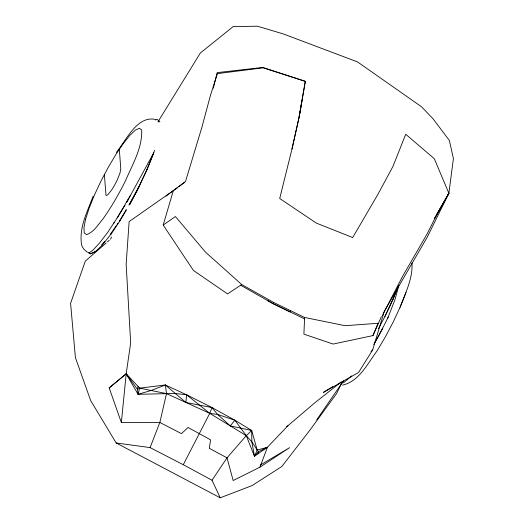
<?xml version="1.0" encoding="UTF-8"?>
<svg xmlns="http://www.w3.org/2000/svg" width="524" height="524" viewBox="0 0 524 524"><rect width="100%" height="100%" fill="white"/><g stroke="black" fill="none" stroke-linecap="round" stroke-linejoin="round"><path stroke-width="0.79" d="M241.721 284.545L227.56 293.912L193.408 270.443L163.2 225.051L175.422 216.55L205.546 252.188L241.721 284.545L273.711 302.492L304.614 317.452L303.9 334.135L333.133 344.058L372.977 335.583L381.42 316.555M341.327 381.878L315.343 402.353L287.918 425.73L267.404 447.254L254.454 456.28L251.834 441.804L251.697 430.492L230.285 425.894L217.591 414.438L211.965 407.567L185.889 402.471L186.623 394.795L165.348 384.996L139.633 388.14L137.432 389.312L138.048 394.31L174.951 393.445L186.623 394.795L211.965 407.567L234.87 420.215L251.697 430.492L257.199 450.083L258.437 451.714L258.011 453.804M260.441 464.965L289.576 447.673L259.963 467.159L233.173 480.534L227.023 457.845L209.273 448.295L210.589 439.859L188.057 427.473L181.468 433.63L159.846 422.449L121.352 422.547L126.192 373.776L130.673 342.879L126.153 264.332L129.14 221.587L177.656 187.585M332.891 386.548L323.328 392.45L358.56 372.466L372.675 349.908L384.315 311.21L427.139 237.352L448.878 193.277L434.304 158.72L405.727 134.249L392.902 166.514L377.942 194.299L352.691 237.542L316.358 223.106L279.705 198.491L291.992 149.013L299.132 117.14L301.935 100.778M299.132 117.14L305.315 81.338L262.714 67.452L217.152 72.626L213.294 88.242M138.048 386.45L137.432 389.312L126.192 373.776L109.188 387.911L121.352 422.547M291.992 149.013L299.099 117.094L305.315 81.338L263.251 67.819L217.434 73.622L210.569 94.936L201.963 127.037L185.555 181.356L165.977 196.166M120.592 219.759L120.238 220.46M185.889 402.471L165.348 384.996L151.253 390.426L138.048 394.31L139.633 388.14L126.192 373.776L109.188 387.911M398.869 285.488L394.782 300.193L387.78 318.061L378.97 335.458L373.704 344.517M163.2 225.051L173.32 190.612M153.421 153.755L154.501 150.303M342.486 385.133C359.215 381.406 367.462 363.728 376.808 351.276L385.395 336.834L393.17 322.103L400.323 306.717C405.491 292.719 413.017 278.283 411.943 262.93M259.963 467.159L267.404 447.254L257.199 450.083L254.454 456.28L246.28 435.654L234.87 420.215L217.591 414.438L209.751 413.364L166.501 393.616L139.633 388.14M211.965 407.567L209.751 413.364L183.269 464.709L212.037 480.226L220.218 497.8L252.083 485.584L281.892 466.445L310.3 429.615L336.585 393.563L342.179 382.055M106.202 242.966L85.274 261.149L70.589 303.311L75.417 357.656L90.652 400.526L116.158 442.97L150.106 447.594L159.846 422.449L166.501 393.616L165.348 384.996M93.069 196.317C87.646 210.982 79.615 226.172 81.266 242.304C81.194 246.588 84.063 250.118 87.567 252.254M153.761 152.602L147.29 168.676L139.227 185.935L128.943 205.172M146.949 169.828L153.493 153.617M392.849 299.394L398.22 286.104M398.161 286.687L393.452 298.379L385.389 315.638L378.439 328.699M400.054 307.378L406.015 292.562M372.977 335.583L378.001 323.282L345.067 325.705L304.614 317.452M387.767 318.088L388.166 317.072M110.512 239.219L111.527 236.999M138.886 187.088L147.028 169.691M392.928 299.256L384.865 316.522M289.955 311.826L290.532 310.634L289.975 311.846L273.102 303.678L267.253 300.331M438.712 210.844L427.224 233.724L402.563 276.377L382.376 315.494M304.555 318.88L273.102 303.678L273.711 302.492M382.762 328.168L374.555 342.965M129.808 204.288L138.506 187.808M129.926 204.091L138.958 186.957M130.489 195.249L117.311 217.912M126.605 202.493L153.702 152.877M113.8 223.178L114.094 222.641L107.748 232.328L99.462 243.071L92.951 250.138L88.825 253.092L88.314 252.424M441.719 206.004L436.505 215.168L448.878 193.277L453.411 158.608L449.389 140.498L433.073 118.824L421.44 106.719L357.519 61.917L283.288 33.922L257.408 26.2L233.193 26.586L200.378 52.97L158.543 120.867M126.454 209.371L119.243 221.285M120.389 220.185L126.146 210.471M124.961 205.27L114.127 222.7M127.181 201.301L127.967 199.998M212.037 480.226L227.023 457.845L246.28 435.654L251.697 430.492M116.308 152.418C125.498 141.598 136.934 115.162 155.431 119.465M116.138 225.89L110.269 234.385M117.029 224.573L117.913 223.257M110.924 234.293L120.31 220.322M316.686 419.907L343.58 380.706M104.8 241.263L101.643 244.878M102.468 244.911L110.996 234.156M230.285 425.894L234.87 420.215M254.454 456.28L258.437 451.714L267.404 447.254M370.985 351.676L372.675 349.908M102.547 244.78L95.453 251.605L90.351 253.904L89.126 252.941M350.7 376.717L343.986 382.409L341.085 383.345M351.25 376.212L351.584 375.911M107.433 241.892L109.28 240.287M286.648 426.713L287.918 425.73M178.953 186.636L184.795 182.345M155.595 119.996L157.056 119.341L159.899 121.588M95.525 251.468L90.423 253.773L89.204 252.804M150.106 447.594L183.269 464.709M116.158 442.97L220.218 497.8M240.686 285.233L273.102 303.678M157.927 121.254L159.067 122.151M186.623 394.795L209.751 413.364L246.28 435.654L251.834 441.804L257.199 450.083M126.192 373.776L138.048 394.31M119.321 149.425L120.789 168.931L119.937 173.267L117.284 179.856A14.05 2.319 -62.2 0 1 111.579 190.068L108.108 194.43L106.844 195.373L106.012 195.387L104.368 174.662M85.608 219.137L83.938 227.573L84.246 232.866L86.512 234.66C93.96 232.099 98.047 224.672 102.92 219.019C111.37 207.098 118.614 194.391 125.223 181.376C132.146 165.021 142.358 148.338 141.709 130.057L139.443 128.269L135.369 130.103L129.775 135.441L123.035 143.91L115.608 154.94L108.003 167.778L100.739 181.553L94.307 195.314L89.145 208.139L85.608 219.137M448.878 193.277L435.883 216.202L448.878 193.277M435.477 216.89L434.651 218.266L435.477 216.89"/></g></svg>
